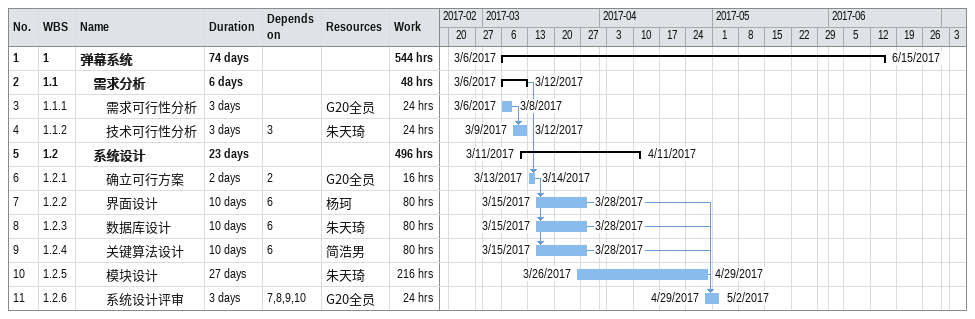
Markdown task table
| ID | WBS | Task | Duration | Start | Finish | Predecessors | Resources | Work (h) |
|---|---|---|---|---|---|---|---|---|
| 1 | 1 | **弹幕系统** | 74d | 2017-03-06 | 2017-06-15 |  |  | 544 |
| 2 | 1.1 | **需求分析** | 6d | 2017-03-06 | 2017-03-12 |  |  | 48 |
| 3 | 1.1.1 | 需求可行性分析 | 3d | 2017-03-06 | 2017-03-08 |  | G20全员 | 24 |
| 4 | 1.1.2 | 技术可行性分析 | 3d | 2017-03-09 | 2017-03-12 | 3 | 朱天琦 | 24 |
| 5 | 1.2 | **系统设计** | 23d | 2017-03-11 | 2017-04-11 |  |  | 496 |
| 6 | 1.2.1 | 确立可行方案 | 2d | 2017-03-13 | 2017-03-14 | 2 | G20全员 | 16 |
| 7 | 1.2.2 | 界面设计 | 10d | 2017-03-15 | 2017-03-28 | 6 | 杨珂 | 80 |
| 8 | 1.2.3 | 数据库设计 | 10d | 2017-03-15 | 2017-03-28 | 6 | 朱天琦 | 80 |
| 9 | 1.2.4 | 关键算法设计 | 10d | 2017-03-15 | 2017-03-28 | 6 | 简浩男 | 80 |
| 10 | 1.2.5 | 模块设计 | 27d | 2017-03-26 | 2017-04-29 |  | 朱天琦 | 216 |
| 11 | 1.2.6 | 系统设计评审 | 3d | 2017-04-29 | 2017-05-02 | 7, 8, 9, 10 | G20全员 | 24 |
